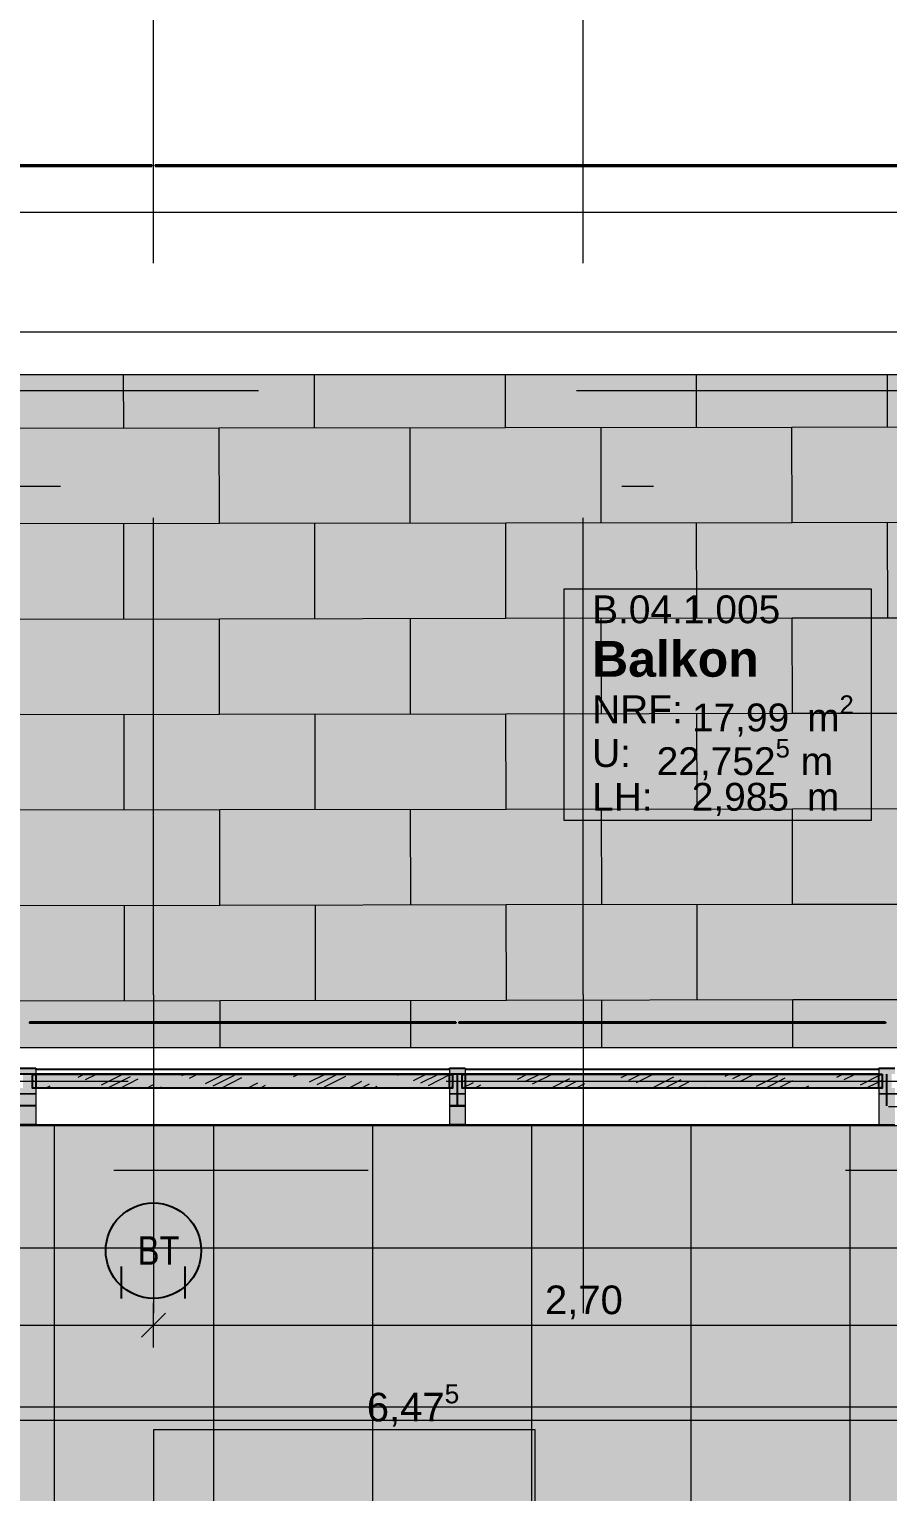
# Model space of a CAD drawing. Header units: metres. Extents: x -22.4 to 53.1, y 133.6 to 157.9.
# Drawn here: x -16.872 to -14.174, y 149.229 to 153.826 of the extents above; entities that cross this region are included whole.
import ezdxf

# ---------------------------------------------------------------- set-up
doc = ezdxf.new("R2010")
doc.units = ezdxf.units.M
doc.header["$MEASUREMENT"] = 0
for name, pattern in [('Achse', [0.0023, 0.0015, -0.0008]), ('Punktlinie', [0.0035, 0, -0.0035]), ('Strichlinie', [0.004, 0.003, -0.001]), ('Strichlinie-über-Schnitt', [0.0023, 0.0008, -0.0015]), ('Strichpunktlinie', [0.006703, 0.003528, -0.001764, 0, -0.001411]), ('Wipeout_Contour', [1, 0, -1])]:
    doc.linetypes.add(name, pattern=pattern)
for name, color, linetype in [('00  Raster', 7, 'Continuous'), ('00  Raster Ausbau', 7, 'Continuous'), ('10  Dächer', 7, 'Continuous'), ('10  Fassade', 7, 'Continuous'), ('10  Fassade_Deckschraffur', 7, 'Continuous'), ('10  Fassade_Schnittschraffur', 7, 'Continuous'), ('10  Treppen + Rampen', 7, 'Continuous'), ('10  Wand Massiv', 7, 'Continuous'), ('10  Wand Massiv_Deckschraffur', 7, 'Continuous'), ('20  Dach Aufbauten', 7, 'Continuous'), ('20  Dach Aufbauten_Deckschraffur', 7, 'Continuous'), ('20  Möbel', 7, 'Continuous'), ('20  TGA - Revi+BT', 7, 'Continuous'), ('40 Bemaßung 1_ 50 Bodenspiegel', 7, 'Continuous'), ('50  NUF - Raumstempel', 7, 'Continuous'), ('Neubau_20  Boden Aufbauten', 7, 'Continuous'), ('Neubau_20  Boden Aufbauten_Deckschraffur', 7, 'Continuous'), ('Neubau_20  TGA - Revi+BT', 7, 'Continuous')]:
    doc.layers.add(name, color=color, linetype=linetype)
doc.styles.add('ERSTELLTER_STIL_1', font='')
doc.styles.add('ERSTELLTER_STIL_2', font='')
doc.styles.add('ERSTELLTER_STIL_3', font='')
doc.styles.get('ERSTELLTER_STIL_1').set_extended_font_data('Arial')
doc.styles.get('ERSTELLTER_STIL_2').set_extended_font_data('Arial Narrow')
doc.styles.get('ERSTELLTER_STIL_3').set_extended_font_data('Arial', bold=True)

# ---------------------------------------------------------------- blocks, each defined once
blk = doc.blocks.new('*X5', base_point=(-23.4289, 120.7796))
at = {"layer": '20  Dach Aufbauten_Deckschraffur', "color": 9, "linetype": 'Continuous', "lineweight": 18, "ltscale": 1000}
for p, q in [((-16.5751, 152.5727), (-16.5753, 152.7399)), ((-15.9751, 152.5735), (-15.9753, 152.7399)), ((-15.3751, 152.5744), (-15.3753, 152.7399)), ((-14.7751, 152.5752), (-14.7753, 152.7399)), ((-14.1751, 152.5761), (-14.1753, 152.7399)), ((-15.3751, 152.5744), (-14.4751, 152.5757)), ((-15.3751, 152.5744), (-14.4751, 152.5757)), ((-14.4751, 152.5757), (-13.5751, 152.577)), ((-14.4747, 152.2757), (-14.4751, 152.5757)), ((-17.1751, 152.5718), (-16.2751, 152.5731)), ((-17.1751, 152.5718), (-16.2751, 152.5731)), ((-16.2751, 152.5731), (-15.3751, 152.5744)), ((-16.2746, 152.2731), (-16.2751, 152.5731)), ((-15.6747, 152.274), (-15.6751, 152.574)), ((-15.0747, 152.2748), (-15.0751, 152.5748)), ((-17.1746, 152.2718), (-16.2746, 152.2731)), ((-16.5742, 151.9727), (-16.5746, 152.2727)), ((-16.2746, 152.2731), (-15.3747, 152.2744)), ((-16.2746, 152.2731), (-15.3747, 152.2744)), ((-15.9742, 151.9735), (-15.9746, 152.2735)), ((-15.3747, 152.2744), (-14.4747, 152.2757)), ((-15.3742, 151.9744), (-15.3747, 152.2744)), ((-14.7742, 151.9752), (-14.7747, 152.2752)), ((-14.4747, 152.2757), (-13.5747, 152.277)), ((-14.4747, 152.2757), (-13.5747, 152.277)), ((-14.1742, 151.9761), (-14.1747, 152.2761)), ((-17.1742, 151.9718), (-16.2742, 151.9731)), ((-17.1742, 151.9718), (-16.2742, 151.9731)), ((-16.2742, 151.9731), (-15.3742, 151.9744)), ((-16.2738, 151.6731), (-16.2742, 151.9731)), ((-15.6738, 151.674), (-15.6742, 151.974)), ((-15.3742, 151.9744), (-14.4742, 151.9757)), ((-15.3742, 151.9744), (-14.4742, 151.9757)), ((-15.0738, 151.6748), (-15.0742, 151.9748)), ((-14.4742, 151.9757), (-13.5742, 151.977)), ((-14.4738, 151.6757), (-14.4742, 151.9757)), ((-17.1738, 151.6718), (-16.2738, 151.6731)), ((-16.5734, 151.3727), (-16.5738, 151.6727)), ((-16.2738, 151.6731), (-15.3738, 151.6744)), ((-16.2738, 151.6731), (-15.3738, 151.6744)), ((-15.9734, 151.3735), (-15.9738, 151.6735)), ((-15.3738, 151.6744), (-14.4738, 151.6757)), ((-15.3734, 151.3744), (-15.3738, 151.6744)), ((-14.7734, 151.3752), (-14.7738, 151.6752)), ((-14.4738, 151.6757), (-13.5738, 151.677)), ((-14.4738, 151.6757), (-13.5738, 151.677)), ((-17.1734, 151.3718), (-16.2734, 151.3731)), ((-17.1734, 151.3718), (-16.2734, 151.3731)), ((-16.2734, 151.3731), (-15.3734, 151.3744)), ((-16.2729, 151.0731), (-16.2734, 151.3731)), ((-15.6729, 151.074), (-15.6734, 151.374)), ((-15.3734, 151.3744), (-14.4734, 151.3757)), ((-15.3734, 151.3744), (-14.4734, 151.3757)), ((-15.0729, 151.0748), (-15.0734, 151.3748)), ((-14.4734, 151.3757), (-13.5734, 151.377)), ((-14.4729, 151.0757), (-14.4734, 151.3757)), ((-17.1729, 151.0718), (-16.2729, 151.0731)), ((-16.5725, 150.7727), (-16.5729, 151.0727)), ((-16.2729, 151.0731), (-15.3729, 151.0744)), ((-16.2729, 151.0731), (-15.3729, 151.0744)), ((-15.9725, 150.7735), (-15.9729, 151.0735)), ((-15.3729, 151.0744), (-14.4729, 151.0757)), ((-15.3725, 150.7744), (-15.3729, 151.0744)), ((-14.7725, 150.7752), (-14.7729, 151.0752)), ((-14.4729, 151.0757), (-13.5729, 151.077)), ((-14.4729, 151.0757), (-13.5729, 151.077)), ((-17.1725, 150.7718), (-16.2725, 150.7731)), ((-17.1725, 150.7718), (-16.2725, 150.7731)), ((-16.2725, 150.7731), (-15.3725, 150.7744)), ((-16.2723, 150.625), (-16.2725, 150.7731)), ((-15.6723, 150.625), (-15.6725, 150.774)), ((-15.3725, 150.7744), (-14.4725, 150.7757)), ((-15.3725, 150.7744), (-14.4725, 150.7757)), ((-15.0723, 150.625), (-15.0725, 150.7748)), ((-14.4725, 150.7757), (-13.5725, 150.777)), ((-14.4723, 150.625), (-14.4725, 150.7757))]:
    blk.add_line(p, q, dxfattribs=at)
blk = doc.blocks.new('*X37', base_point=(-23.4289, 120.7796))
at = {"layer": '10  Fassade_Schnittschraffur', "color": 98, "linetype": 'Continuous', "lineweight": 13, "ltscale": 1000, "true_color": 0x000100}
for p, q in [((-15.5116, 150.5176), (-15.4998, 150.5236)), ((-15.5113, 150.498), (-15.4761, 150.5158)), ((-15.4721, 150.498), (-15.4523, 150.508)), ((-15.338, 150.5263), (-15.3071, 150.542)), ((-15.3142, 150.5185), (-15.2679, 150.542)), ((-15.2905, 150.5108), (-15.2288, 150.542)), ((-15.2328, 150.498), (-15.1732, 150.5282)), ((-15.1936, 150.498), (-15.1494, 150.5204)), ((-15.1545, 150.498), (-15.1257, 150.5126)), ((-15.0113, 150.5309), (-14.9894, 150.542)), ((-14.9876, 150.5231), (-14.9503, 150.542)), ((-14.9638, 150.5153), (-14.9112, 150.542)), ((-14.9135, 150.4988), (-14.8466, 150.5327)), ((-14.876, 150.498), (-14.8228, 150.5249)), ((-14.8369, 150.498), (-14.799, 150.5172)), ((-14.6847, 150.5355), (-14.6718, 150.542)), ((-14.6609, 150.5277), (-14.6327, 150.542)), ((-14.6372, 150.5199), (-14.5936, 150.542)), ((-14.5868, 150.5034), (-14.5199, 150.5373)), ((-14.5584, 150.498), (-14.4962, 150.5295)), ((-14.5193, 150.498), (-14.4724, 150.5217)), ((-14.3581, 150.54), (-14.3542, 150.542)), ((-14.3343, 150.5322), (-14.3151, 150.542)), ((-14.3105, 150.5245), (-14.276, 150.542)), ((-14.2602, 150.508), (-14.1933, 150.5419)), ((-14.2364, 150.5002), (-14.1916, 150.5229)), ((-14.754, 150.498), (-14.7487, 150.5007)), ((-14.4363, 150.498), (-14.422, 150.5052)), ((-14.2017, 150.498), (-14.1916, 150.5031))]:
    blk.add_line(p, q, dxfattribs=at)
blk = doc.blocks.new('*X38', base_point=(-23.4289, 120.7796))
at = {"layer": '10  Fassade_Schnittschraffur', "color": 98, "linetype": 'Continuous', "lineweight": 13, "ltscale": 1000, "true_color": 0x000100}
for p, q in [((-16.8616, 150.5194), (-16.8568, 150.5218)), ((-16.7425, 150.5401), (-16.7387, 150.542)), ((-16.7187, 150.5323), (-16.6996, 150.542)), ((-16.6949, 150.5245), (-16.6605, 150.542)), ((-16.6446, 150.508), (-16.5777, 150.5419)), ((-16.6208, 150.5003), (-16.5539, 150.5341)), ((-16.5862, 150.498), (-16.5301, 150.5264)), ((-16.5032, 150.498), (-16.4798, 150.5099)), ((-16.392, 150.5369), (-16.382, 150.542)), ((-16.3683, 150.5291), (-16.3429, 150.542)), ((-16.3179, 150.5126), (-16.2599, 150.542)), ((-16.2942, 150.5048), (-16.2273, 150.5387)), ((-16.2685, 150.498), (-16.2035, 150.5309)), ((-16.1856, 150.498), (-16.1531, 150.5144)), ((-16.0654, 150.5414), (-16.0643, 150.542)), ((-16.0416, 150.5337), (-16.0252, 150.542)), ((-15.9913, 150.5172), (-15.9423, 150.542)), ((-15.9675, 150.5094), (-15.9032, 150.542)), ((-15.9438, 150.5016), (-15.8769, 150.5355)), ((-15.868, 150.498), (-15.8265, 150.519)), ((-15.8289, 150.498), (-15.8027, 150.5112)), ((-15.715, 150.5382), (-15.7076, 150.542)), ((-15.6646, 150.5217), (-15.6247, 150.542)), ((-15.6409, 150.514), (-15.5856, 150.542)), ((-15.6171, 150.5062), (-15.5502, 150.5401)), ((-16.8209, 150.498), (-16.8064, 150.5053)), ((-16.4641, 150.498), (-16.456, 150.5021)), ((-16.1465, 150.498), (-16.1294, 150.5067)), ((-16.1074, 150.498), (-16.1056, 150.4989)), ((-15.7898, 150.498), (-15.779, 150.5035)), ((-15.5504, 150.498), (-15.5416, 150.5024))]:
    blk.add_line(p, q, dxfattribs=at)

msp = doc.modelspace()

# ---------------------------------------------------------------- hatches: boundary and pattern name
at = {"layer": '20  Dach Aufbauten_Deckschraffur', "linetype": 'Continuous', "lineweight": 18, "true_color": 0xefefef}
msp.add_hatch(color=7, dxfattribs=at).paths.add_polyline_path([(-10.1716, 152.7399), (-18.7716, 152.74), (-18.7716, 150.61), (-18.2766, 150.61), (-16.9316, 150.61), (-16.9316, 150.625), (-10.1716, 150.625)])
at = {"layer": 'Neubau_20  Boden Aufbauten_Deckschraffur', "linetype": 'Continuous', "lineweight": 0, "true_color": 0xffffff}
msp.add_hatch(color=7, dxfattribs=at).paths.add_polyline_path([(-10.4166, 150.382), (-18.9066, 150.382), (-18.9066, 145.78), (-18.9066, 137.9199), (-12.5191, 137.9199), (-12.4315, 137.9199), (-12.4315, 143.6799), (-12.4941, 143.6799), (-12.4941, 145.73), (-12.3691, 145.73), (-9.8816, 145.7299), (-9.8816, 150.225), (-10.4166, 150.225)])
at = {"layer": 'Neubau_20  Boden Aufbauten_Deckschraffur', "linetype": 'Continuous', "lineweight": 18}
h = msp.add_hatch(dxfattribs=at)
h.set_pattern_fill('Verband__Quadrat__50x50__4D', color=6, style=0, pattern_type=2)
h.set_pattern_definition([(0, (-7.29265, 148.9955), (0, 0.5), []), (90, (-7.29265, 148.9955), (-0.5, 0), [])])
h.paths.add_polyline_path([(-10.4166, 150.382), (-18.9066, 150.382), (-18.9066, 145.78), (-18.9066, 137.9199), (-12.5191, 137.9199), (-12.4315, 137.9199), (-12.4315, 143.6799), (-12.4941, 143.6799), (-12.4941, 145.73), (-12.3691, 145.73), (-9.8816, 145.7299), (-9.8816, 150.225), (-10.4166, 150.225)])

# ---------------------------------------------------------------- linework, layer by layer
at = {"layer": '00  Raster', "color": 7, "linetype": 'Strichpunktlinie', "lineweight": 13, "ltscale": 1000}
msp.add_line((-20.302, 152.3899), (33.1556, 152.3899), dxfattribs=at)
at = {"layer": '10  Fassade', "color": 7, "linetype": 'Strichlinie', "lineweight": 25, "ltscale": 1000, "flags": 128}
for points in [[(-15.5316, 150.7045), (-16.8716, 150.7045)], [(-16.8716, 150.7045), (-16.8716, 150.7015)], [(-15.5316, 150.7015), (-16.8716, 150.7015)], [(-15.5316, 150.7045), (-15.5316, 150.7015)], [(-14.1816, 150.7045), (-15.5216, 150.7045)], [(-15.5216, 150.7045), (-15.5216, 150.7015)], [(-14.1816, 150.7015), (-15.5216, 150.7015)], [(-14.1816, 150.7045), (-14.1816, 150.7015)], [(-16.9016, 150.56), (-16.8516, 150.56)], [(-16.8516, 150.56), (-16.8516, 150.557)], [(-16.8516, 150.557), (-15.5516, 150.557)], [(-15.5516, 150.56), (-15.5016, 150.56)], [(-15.5516, 150.557), (-15.5516, 150.56)], [(-15.5016, 150.56), (-15.5016, 150.557)], [(-15.5016, 150.557), (-14.2016, 150.557)], [(-14.2016, 150.56), (-14.1516, 150.56)], [(-14.2016, 150.557), (-14.2016, 150.56)], [(-10.2766, 150.542), (-10.4766, 150.542), (-11.4766, 150.542), (-12.8266, 150.542), (-14.1766, 150.542), (-15.5266, 150.542), (-16.8766, 150.542), (-18.2266, 150.542), (-18.6766, 150.542), (-18.9216, 150.542)]]:
    msp.add_lwpolyline(points, dxfattribs=at)
at = {"layer": '10  Wand Massiv', "color": 7, "linetype": 'Strichlinie-über-Schnitt', "lineweight": 18, "ltscale": 1000, "flags": 128}
msp.add_lwpolyline([(-18.9066, 150.24), (-10.4016, 150.24)], dxfattribs=at)
at = {"layer": '20  Dach Aufbauten', "color": 7, "linetype": 'Continuous', "lineweight": 13, "ltscale": 1000, "flags": 128}
msp.add_lwpolyline([(-10.1716, 152.7399), (-18.7716, 152.74), (-18.7716, 150.61), (-18.2766, 150.61), (-16.9316, 150.61), (-16.9316, 150.625), (-10.1716, 150.625)], close=True, dxfattribs=at)
at = {"layer": '20  Möbel', "color": 9, "linetype": 'Continuous', "lineweight": 18, "ltscale": 1000}
for p, q in [((-15.2816, 149.4234), (-16.4816, 149.4234)), ((-16.4816, 149.4234), (-16.4816, 149.0234)), ((-15.2816, 149.0234), (-15.2816, 149.4234))]:
    msp.add_line(p, q, dxfattribs=at)
at = {"layer": '40 Bemaßung 1_ 50 Bodenspiegel', "color": 7, "linetype": 'Continuous', "lineweight": 13, "ltscale": 1000}
for p, q in [((-16.4816, 149.682), (-16.4816, 149.8227)), ((-16.4441, 149.7899), (-16.5191, 149.7149)), ((-18.9066, 149.7524), (-16.4816, 149.7524)), ((-16.4816, 149.7524), (-13.7816, 149.7524)), ((-18.9066, 149.454), (-12.4316, 149.454))]:
    msp.add_line(p, q, dxfattribs=at)
at = {"layer": '50  NUF - Raumstempel', "color": 7, "linetype": 'Continuous', "lineweight": 13, "ltscale": 1000}
for p, q in [((-14.2246, 152.0664), (-15.1916, 152.0664)), ((-15.1916, 152.0664), (-15.1916, 151.3396)), ((-14.2246, 151.3396), (-14.2246, 152.0664)), ((-15.1916, 151.3396), (-14.2246, 151.3396))]:
    msp.add_line(p, q, dxfattribs=at)
at = {"layer": 'Neubau_20  Boden Aufbauten', "color": 7, "linetype": 'Continuous', "lineweight": 13, "ltscale": 1000, "flags": 128}
msp.add_lwpolyline([(-10.4166, 150.382), (-18.9066, 150.382), (-18.9066, 145.78), (-18.9066, 137.9199), (-12.5191, 137.9199), (-12.4315, 137.9199), (-12.4315, 143.6799), (-12.4941, 143.6799), (-12.4941, 145.73), (-12.3691, 145.73), (-9.8816, 145.7299), (-9.8816, 150.225), (-10.4166, 150.225)], close=True, dxfattribs=at)
at = {"layer": 'Neubau_20  TGA - Revi+BT', "color": 1, "linetype": 'Continuous', "lineweight": 25, "ltscale": 1000}
for p, q in [((-16.5816, 149.8367), (-16.5816, 149.9367)), ((-16.3816, 149.8367), (-16.3816, 149.9367))]:
    msp.add_line(p, q, dxfattribs=at)
msp.add_circle((-16.4816, 149.9867), 0.15, dxfattribs=at)

# ---------------------------------------------------------------- block references
at = {"layer": '10  Treppen + Rampen', "color": 7, "linetype": 'Continuous', "lineweight": 13, "ltscale": 1000}
msp.add_blockref('*X5', (-23.4289, 120.7796), dxfattribs=at)

# ---------------------------------------------------------------- texts
at = {"layer": '20  TGA - Revi+BT', "color": 1, "linetype": 'Continuous', "lineweight": 25, "insert": (-16.3997, 149.9872), "char_height": 0.09, "attachment_point": 6, "rotation": 359.9998, "style": 'ERSTELLTER_STIL_2'}
msp.add_mtext('\\A1;{\\pqr;\\fArial Narrow|b0|i0|c0|p38;BT }', dxfattribs=at)
at = {"layer": '40 Bemaßung 1_ 50 Bodenspiegel', "color": 7, "linetype": 'Continuous', "lineweight": 13, "insert": (-15.2513, 149.7704), "char_height": 0.09, "width": 0.239452, "attachment_point": 7, "style": 'ERSTELLTER_STIL_1'}
msp.add_mtext('\\A1;{\\pql;\\fArial|b0|i0|c0|p38;2,70}', dxfattribs=at)
at = {"layer": '40 Bemaßung 1_ 50 Bodenspiegel', "color": 7, "linetype": 'Continuous', "lineweight": 13, "insert": (-15.8113, 149.4237), "char_height": 0.09, "attachment_point": 7, "style": 'ERSTELLTER_STIL_1'}
msp.add_mtext('\\A1;{\\pql;\\fArial|b0|i0|c0|p38;6,47\\fArial|b0|i0|c0|p38;\\A1{\\H.66x;\\S5^  ;}}', dxfattribs=at)
at = {"layer": '50  NUF - Raumstempel', "color": 7, "linetype": 'Continuous', "lineweight": 18, "attachment_point": 1}
for s, insert, char_height, style in [('\\A1;{\\pql;\\pt0;\\fArial|b0|i0|c0|p38;B.04.1.005}', (-15.1032, 152.0464), 0.0875, 'ERSTELLTER_STIL_1'), ('\\A1;{\\pqj;\\pt0;\\fArial|b1|i0|c0|p38;Balkon}', (-15.1032, 151.9032), 0.1125, 'ERSTELLTER_STIL_3'), ('\\A1;{\\pqj;\\pt0;\\fArial|b0|i0|c0|p38;NRF: }', (-15.1032, 151.7321), 0.0875, 'ERSTELLTER_STIL_1'), ('\\A1;{\\pql;\\pt0,0.1;\\fArial|b0|i0|c0|p38;17,99\\fArial|b0|i0|c0|p38;\\A1{\\H.66x;\\S^  ;}\\fArial|b0|i0|c0|p38; m\\fArial|b0|i0|c0|p38;\\A1{\\H.66x;\\S2^  ;}}', (-14.7896, 151.7321), 0.0875, 'ERSTELLTER_STIL_1'), ('\\A1;{\\pqj;\\pt0;\\fArial|b0|i0|c0|p38;U: }', (-15.1032, 151.5946), 0.0875, 'ERSTELLTER_STIL_1'), ('\\A1;{\\pql;\\pt0,0.1;\\fArial|b0|i0|c0|p38;22,752\\fArial|b0|i0|c0|p38;\\A1{\\H.66x;\\S5^  ;}\\fArial|b0|i0|c0|p38; m\\fArial|b0|i0|c0|p38;\\A1{\\H.66x;\\S^  ;}}', (-14.9003, 151.5946), 0.0875, 'ERSTELLTER_STIL_1'), ('\\A1;{\\pqj;\\pt0;\\fArial|b0|i0|c0|p38;LH: }', (-15.1032, 151.4571), 0.0875, 'ERSTELLTER_STIL_1'), ('\\A1;{\\pql;\\pt0,0.1;\\fArial|b0|i0|c0|p38;2,985\\fArial|b0|i0|c0|p38;\\A1{\\H.66x;\\S^  ;}\\fArial|b0|i0|c0|p38; m\\fArial|b0|i0|c0|p38;\\A1{\\H.66x;\\S^  ;}}', (-14.7901, 151.4571), 0.0875, 'ERSTELLTER_STIL_1')]:
    msp.add_mtext(s, dxfattribs=dict(at, insert=insert, char_height=char_height, style=style))

# ---------------------------------------------------------------- wipeouts: each hides what was drawn before it
at = {"color": 254, "linetype": 'Wipeout_Contour', "lineweight": 0, "ltscale": 616.59784}
msp.add_wipeout([(-13.7866, 153.3959), (-13.7866, 153.3999), (-16.4766, 153.3999), (-16.4766, 153.3959)], dxfattribs=at).dxf.layer = '10  Fassade_Deckschraffur'
at = {"color": 254, "linetype": 'Wipeout_Contour', "lineweight": 0, "ltscale": 615.612055}
msp.add_wipeout([(-10.1716, 153.2499), (-18.9216, 153.2499), (-18.9216, 153.0499), (-10.1716, 153.0499)], dxfattribs=at).dxf.layer = '10  Wand Massiv_Deckschraffur'
at = {"color": 254, "linetype": 'Wipeout_Contour', "lineweight": 0, "ltscale": 604.979314}
msp.add_wipeout([(-10.4666, 150.48), (-18.7516, 150.48), (-18.7516, 150.478), (-10.4666, 150.478)], dxfattribs=at).dxf.layer = '10  Wand Massiv_Deckschraffur'

# ---------------------------------------------------------------- next in the draw order: linework, layer by layer
at = {"layer": '10  Wand Massiv', "color": 7, "linetype": 'Continuous', "lineweight": 18, "ltscale": 1000, "flags": 128}
msp.add_lwpolyline([(-10.1716, 153.2499), (-18.9216, 153.2499)], dxfattribs=at)

# ---------------------------------------------------------------- next in the draw order: wipeouts: each hides what was drawn before it
at = {"color": 254, "linetype": 'Wipeout_Contour', "lineweight": 0, "ltscale": 617.752945}
msp.add_wipeout([(-16.4866, 153.3959), (-16.4866, 153.3999), (-19.1816, 153.3999), (-19.1816, 153.3959)], dxfattribs=at).dxf.layer = '10  Fassade_Deckschraffur'
at = {"color": 254, "linetype": 'Wipeout_Contour', "lineweight": 0, "ltscale": 604.589301}
msp.add_wipeout([(-18.7516, 150.38), (-10.4666, 150.38), (-10.4666, 150.382), (-18.7516, 150.382)], dxfattribs=at).dxf.layer = '10  Wand Massiv_Deckschraffur'

# ---------------------------------------------------------------- next in the draw order: linework, layer by layer
at = {"layer": '10  Fassade', "color": 7, "linetype": 'Continuous', "lineweight": 25, "ltscale": 1000, "flags": 128}
for points in [[(-19.1816, 153.3999), (-16.4866, 153.3999)], [(-19.1816, 153.3959), (-16.4866, 153.3959)], [(-16.4866, 153.3999), (-16.4866, 153.3959)], [(-16.4766, 153.3999), (-13.7866, 153.3999)], [(-16.4766, 153.3999), (-16.4766, 153.3959)], [(-16.4766, 153.3959), (-13.7866, 153.3959)]]:
    msp.add_lwpolyline(points, dxfattribs=at)

# ---------------------------------------------------------------- next in the draw order: wipeouts: each hides what was drawn before it
at = {"color": 254, "linetype": 'Wipeout_Contour', "lineweight": 0, "ltscale": 604.625127}
msp.add_wipeout([(-18.7516, 150.382), (-10.4666, 150.382), (-10.4666, 150.398), (-18.7516, 150.398)], dxfattribs=at).dxf.layer = '10  Wand Massiv_Deckschraffur'

# ---------------------------------------------------------------- next in the draw order: wipeouts: each hides what was drawn before it
at = {"color": 254, "linetype": 'Wipeout_Contour', "lineweight": 0, "ltscale": 604.816195}
msp.add_wipeout([(-10.4666, 150.478), (-18.7516, 150.478), (-18.7516, 150.398), (-10.4666, 150.398)], dxfattribs=at).dxf.layer = '10  Wand Massiv_Deckschraffur'

# ---------------------------------------------------------------- next in the draw order: linework, layer by layer
at = {"layer": '10  Dächer', "color": 255, "linetype": 'Punktlinie', "lineweight": 18, "ltscale": 1000, "flags": 128}
msp.add_lwpolyline([(-18.9216, 152.8899), (-18.9216, 150.44), (-9.9716, 150.44), (-9.9716, 152.8899)], close=True, dxfattribs=at)
at = {"layer": '10  Fassade', "color": 7, "linetype": 'Strichlinie', "lineweight": 25, "ltscale": 1000, "flags": 128}
for points in [[(-15.5266, 150.442), (-15.5266, 150.542)], [(-14.1766, 150.442), (-14.1766, 150.542)], [(-10.2766, 150.442), (-10.4766, 150.442), (-11.4766, 150.442), (-12.8266, 150.442), (-14.1766, 150.442), (-15.5266, 150.442), (-16.8766, 150.442), (-18.2266, 150.442), (-18.6766, 150.442), (-18.9216, 150.442)], [(-10.4516, 150.382), (-10.5016, 150.382), (-11.4516, 150.382), (-11.5016, 150.382), (-12.8016, 150.382), (-12.8516, 150.382), (-14.1516, 150.382), (-14.2016, 150.382), (-15.5016, 150.382), (-15.5516, 150.382), (-16.8516, 150.382), (-16.9016, 150.382), (-18.2016, 150.382), (-18.2516, 150.382), (-18.6516, 150.382), (-18.7016, 150.382)]]:
    msp.add_lwpolyline(points, dxfattribs=at)
at = {"layer": '10  Wand Massiv', "color": 7, "linetype": 'Continuous', "lineweight": 18, "ltscale": 1000, "flags": 128}
for points in [[(-10.4666, 150.48), (-18.7516, 150.48)], [(-18.7516, 150.38), (-10.4666, 150.38)]]:
    msp.add_lwpolyline(points, dxfattribs=at)
at = {"layer": '10  Wand Massiv', "color": 7, "linetype": 'Strichlinie-über-Schnitt', "lineweight": 18, "ltscale": 1000, "flags": 128}
msp.add_lwpolyline([(-10.4016, 150.44), (-18.9066, 150.44)], dxfattribs=at)

# ---------------------------------------------------------------- next in the draw order: wipeouts: each hides what was drawn before it
at = {"color": 254, "linetype": 'Wipeout_Contour', "lineweight": 0, "ltscale": 605.249343}
msp.add_wipeout([(-16.8516, 150.498), (-16.8516, 150.382), (-15.5516, 150.382), (-15.5516, 150.498)], dxfattribs=at).dxf.layer = '10  Fassade_Deckschraffur'
at = {"color": 254, "linetype": 'Wipeout_Contour', "lineweight": 0, "ltscale": 604.694909}
msp.add_wipeout([(-14.2016, 150.498), (-15.5016, 150.498), (-15.5016, 150.382), (-14.2016, 150.382)], dxfattribs=at).dxf.layer = '10  Fassade_Deckschraffur'
at = {"color": 254, "linetype": 'Wipeout_Contour', "lineweight": 0, "ltscale": 614.547187}
msp.add_wipeout([(-18.9216, 152.8749), (-10.1716, 152.8749), (-10.1716, 152.8899), (-18.9216, 152.8899)], dxfattribs=at).dxf.layer = '10  Wand Massiv_Deckschraffur'

# ---------------------------------------------------------------- next in the draw order: linework, layer by layer
at = {"layer": '10  Fassade', "color": 7, "linetype": 'Continuous', "lineweight": 18, "ltscale": 1000}
for p, q in [((-16.8516, 150.382), (-16.9016, 150.382)), ((-15.5016, 150.382), (-15.5516, 150.382)), ((-14.1516, 150.382), (-14.2016, 150.382))]:
    msp.add_line(p, q, dxfattribs=at)
at = {"layer": '10  Fassade', "color": 7, "linetype": 'Continuous', "lineweight": 25, "ltscale": 1000, "flags": 128}
for points in [[(-16.8516, 150.382), (-15.5516, 150.382)], [(-15.5016, 150.382), (-14.2016, 150.382)]]:
    msp.add_lwpolyline(points, dxfattribs=at)

# ---------------------------------------------------------------- next in the draw order: wipeouts: each hides what was drawn before it
at = {"color": 254, "linetype": 'Wipeout_Contour', "lineweight": 0, "ltscale": 605.567447}
msp.add_wipeout([(-16.8516, 150.498), (-15.5516, 150.498), (-15.5516, 150.542), (-16.8516, 150.542)], dxfattribs=at).dxf.layer = '10  Fassade_Deckschraffur'
at = {"color": 254, "linetype": 'Wipeout_Contour', "lineweight": 0, "ltscale": 605.013309}
msp.add_wipeout([(-15.5016, 150.542), (-15.5016, 150.498), (-14.2016, 150.498), (-14.2016, 150.542)], dxfattribs=at).dxf.layer = '10  Fassade_Deckschraffur'
at = {"color": 254, "linetype": 'Wipeout_Contour', "lineweight": 0, "ltscale": 614.895558}
msp.add_wipeout([(-10.1716, 153.0499), (-18.9216, 153.0499), (-18.9216, 152.8899), (-10.1716, 152.8899)], dxfattribs=at).dxf.layer = '10  Wand Massiv_Deckschraffur'

# ---------------------------------------------------------------- next in the draw order: linework, layer by layer
at = {"layer": '00  Raster Ausbau', "color": 9, "linetype": 'Achse', "lineweight": 18, "ltscale": 1000}
for p, q in [((-16.4816, 150.7907), (-16.4816, 154.4077)), ((-15.1316, 150.7907), (-15.1316, 154.3899))]:
    msp.add_line(p, q, dxfattribs=at)
at = {"layer": '10  Wand Massiv', "color": 7, "linetype": 'Continuous', "lineweight": 18, "ltscale": 1000, "flags": 128}
msp.add_lwpolyline([(-18.9216, 152.8749), (-10.1716, 152.8749)], dxfattribs=at)

# ---------------------------------------------------------------- next in the draw order: wipeouts: each hides what was drawn before it
at = {"color": 254, "linetype": 'Wipeout_Contour', "lineweight": 0, "ltscale": 605.684747}
msp.add_wipeout([(-15.5516, 150.542), (-15.5516, 150.557), (-16.8516, 150.557), (-16.8516, 150.542)], dxfattribs=at).dxf.layer = '10  Fassade_Deckschraffur'
at = {"color": 254, "linetype": 'Wipeout_Contour', "lineweight": 0, "ltscale": 605.130719}
msp.add_wipeout([(-14.2016, 150.557), (-15.5016, 150.557), (-15.5016, 150.542), (-14.2016, 150.542)], dxfattribs=at).dxf.layer = '10  Fassade_Deckschraffur'

# ---------------------------------------------------------------- next in the draw order: linework, layer by layer
at = {"layer": '00  Raster Ausbau', "color": 9, "linetype": 'Achse', "lineweight": 18, "ltscale": 1000}
for p, q in [((-16.4816, 150.7907), (-16.4816, 149.7907)), ((-15.1316, 150.7907), (-15.1316, 149.7907))]:
    msp.add_line(p, q, dxfattribs=at)

# ---------------------------------------------------------------- next in the draw order: wipeouts: each hides what was drawn before it
at = {"color": 254, "linetype": 'Wipeout_Contour', "lineweight": 0, "ltscale": 605.843037}
msp.add_wipeout([(-16.8616, 150.54), (-16.8616, 150.498), (-16.8516, 150.498), (-16.8516, 150.54)], dxfattribs=at).dxf.layer = '10  Fassade_Deckschraffur'
at = {"color": 254, "linetype": 'Wipeout_Contour', "lineweight": 0, "ltscale": 605.282258}
msp.add_wipeout([(-15.5516, 150.54), (-15.5516, 150.498), (-15.5416, 150.498), (-15.5416, 150.54)], dxfattribs=at).dxf.layer = '10  Fassade_Deckschraffur'
at = {"color": 254, "linetype": 'Wipeout_Contour', "lineweight": 0, "ltscale": 605.265841}
msp.add_wipeout([(-15.5116, 150.54), (-15.5116, 150.498), (-15.5016, 150.498), (-15.5016, 150.54)], dxfattribs=at).dxf.layer = '10  Fassade_Deckschraffur'
at = {"color": 254, "linetype": 'Wipeout_Contour', "lineweight": 0, "ltscale": 604.751318}
msp.add_wipeout([(-14.2016, 150.54), (-14.2016, 150.498), (-14.1916, 150.498), (-14.1916, 150.54)], dxfattribs=at).dxf.layer = '10  Fassade_Deckschraffur'

# ---------------------------------------------------------------- next in the draw order: linework, layer by layer
at = {"layer": '10  Fassade', "color": 7, "linetype": 'Continuous', "lineweight": 18, "ltscale": 1000}
for p, q in [((-16.8516, 150.498), (-16.8616, 150.498)), ((-16.8516, 150.498), (-16.8516, 150.382)), ((-15.5416, 150.498), (-15.5516, 150.498)), ((-15.5516, 150.498), (-15.5516, 150.382)), ((-15.5016, 150.498), (-15.5116, 150.498)), ((-15.5016, 150.498), (-15.5016, 150.382)), ((-14.1916, 150.498), (-14.2016, 150.498)), ((-14.2016, 150.498), (-14.2016, 150.382))]:
    msp.add_line(p, q, dxfattribs=at)
at = {"layer": '10  Fassade', "color": 7, "linetype": 'Continuous', "lineweight": 25, "ltscale": 1000, "flags": 128}
for points in [[(-15.5516, 150.498), (-16.8516, 150.498)], [(-14.2016, 150.498), (-15.5016, 150.498)]]:
    msp.add_lwpolyline(points, dxfattribs=at)

# ---------------------------------------------------------------- next in the draw order: wipeouts: each hides what was drawn before it
at = {"color": 254, "linetype": 'Wipeout_Contour', "lineweight": 0, "ltscale": 605.930461}
msp.add_wipeout([(-16.8616, 150.542), (-16.8616, 150.54), (-16.8516, 150.54), (-16.8516, 150.542)], dxfattribs=at).dxf.layer = '10  Fassade_Deckschraffur'
at = {"color": 254, "linetype": 'Wipeout_Contour', "lineweight": 0, "ltscale": 605.369767}
msp.add_wipeout([(-15.5516, 150.542), (-15.5516, 150.54), (-15.5416, 150.54), (-15.5416, 150.542)], dxfattribs=at).dxf.layer = '10  Fassade_Deckschraffur'
at = {"color": 254, "linetype": 'Wipeout_Contour', "lineweight": 0, "ltscale": 605.353344}
msp.add_wipeout([(-15.5116, 150.542), (-15.5116, 150.54), (-15.5016, 150.54), (-15.5016, 150.542)], dxfattribs=at).dxf.layer = '10  Fassade_Deckschraffur'
at = {"color": 254, "linetype": 'Wipeout_Contour', "lineweight": 0, "ltscale": 604.838904}
msp.add_wipeout([(-14.2016, 150.542), (-14.2016, 150.54), (-14.1916, 150.54), (-14.1916, 150.542)], dxfattribs=at).dxf.layer = '10  Fassade_Deckschraffur'

# ---------------------------------------------------------------- next in the draw order: hatches: boundary and pattern name
at = {"layer": '10  Fassade_Schnittschraffur', "linetype": 'Continuous', "lineweight": 18}
for points in [[(-16.8916, 150.498), (-16.9016, 150.498), (-16.9016, 150.382), (-16.8516, 150.382), (-16.8516, 150.498), (-16.8616, 150.498), (-16.8616, 150.542), (-16.8516, 150.542), (-16.8516, 150.56), (-16.9016, 150.56), (-16.9016, 150.542), (-16.8916, 150.542)], [(-15.5416, 150.498), (-15.5516, 150.498), (-15.5516, 150.382), (-15.5016, 150.382), (-15.5016, 150.498), (-15.5116, 150.498), (-15.5116, 150.542), (-15.5016, 150.542), (-15.5016, 150.56), (-15.5516, 150.56), (-15.5516, 150.542), (-15.5416, 150.542)], [(-14.1916, 150.498), (-14.2016, 150.498), (-14.2016, 150.382), (-14.1516, 150.382), (-14.1516, 150.498), (-14.1616, 150.498), (-14.1616, 150.542), (-14.1516, 150.542), (-14.1516, 150.56), (-14.2016, 150.56), (-14.2016, 150.542), (-14.1916, 150.542)]]:
    msp.add_hatch(color=8, dxfattribs=at).paths.add_polyline_path(points)
at = {"layer": '10  Fassade_Schnittschraffur', "linetype": 'Continuous', "lineweight": 0, "true_color": 0xffffff}
for points in [[(-15.5416, 150.542), (-16.8616, 150.542), (-16.8616, 150.498), (-15.5416, 150.498)], [(-14.1916, 150.542), (-15.5116, 150.542), (-15.5116, 150.498), (-14.1916, 150.498)]]:
    msp.add_hatch(color=7, dxfattribs=at).paths.add_polyline_path(points)

# ---------------------------------------------------------------- next in the draw order: linework, layer by layer
at = {"layer": '10  Fassade', "color": 7, "linetype": 'Continuous', "lineweight": 18, "ltscale": 1000}
for p, q in [((-16.8516, 150.56), (-16.9016, 150.56)), ((-16.8516, 150.56), (-16.8516, 150.542)), ((-15.5016, 150.56), (-15.5516, 150.56)), ((-15.5516, 150.56), (-15.5516, 150.542)), ((-15.5016, 150.56), (-15.5016, 150.542)), ((-14.2016, 150.56), (-14.2016, 150.542)), ((-14.1516, 150.56), (-14.2016, 150.56)), ((-16.8516, 150.542), (-16.8616, 150.542)), ((-16.8616, 150.542), (-16.8616, 150.498)), ((-15.5416, 150.542), (-15.5516, 150.542)), ((-15.5416, 150.542), (-15.5416, 150.498)), ((-15.5016, 150.542), (-15.5116, 150.542)), ((-15.5116, 150.542), (-15.5116, 150.498)), ((-14.1916, 150.542), (-14.2016, 150.542)), ((-14.1916, 150.542), (-14.1916, 150.498))]:
    msp.add_line(p, q, dxfattribs=at)
at = {"layer": '10  Fassade', "color": 7, "linetype": 'Continuous', "lineweight": 25, "ltscale": 1000, "flags": 128}
for points in [[(-16.8516, 150.557), (-15.5516, 150.557)], [(-15.5016, 150.557), (-14.2016, 150.557)], [(-16.8516, 150.542), (-16.8516, 150.498)], [(-15.5516, 150.542), (-16.8516, 150.542)], [(-15.5516, 150.498), (-15.5516, 150.542)], [(-15.5016, 150.542), (-15.5016, 150.498)], [(-14.2016, 150.542), (-15.5016, 150.542)], [(-14.2016, 150.498), (-14.2016, 150.542)]]:
    msp.add_lwpolyline(points, dxfattribs=at)
for points in [[(-15.5416, 150.542), (-15.5416, 150.498), (-16.8616, 150.498), (-16.8616, 150.542)], [(-14.1916, 150.542), (-14.1916, 150.498), (-15.5116, 150.498), (-15.5116, 150.542)]]:
    msp.add_lwpolyline(points, close=True, dxfattribs=at)
at = {"layer": '50  NUF - Raumstempel', "color": 7, "linetype": 'Punktlinie', "lineweight": 13, "ltscale": 1000, "flags": 128}
msp.add_lwpolyline([(-18.9066, 137.869), (-18.9066, 150.382), (-9.7966, 150.382), (-9.7966, 152.8749), (3.7184, 152.8749), (3.7184, 152.6049), (3.5534, 152.6049), (3.5534, 152.1749), (3.7184, 152.1749), (3.7184, 146.3199), (3.5534, 146.3199), (3.5534, 145.8899), (3.7184, 145.8899), (3.7184, 145.7049), (-1.7166, 145.7049), (-1.7166, 141.4699), (-3.0116, 141.4699), (-3.0116, 138.1049), (-5.6066, 138.1049), (-5.6066, 137.869)], close=True, dxfattribs=at)
at = {"layer": '50  NUF - Raumstempel', "color": 7, "linetype": 'Strichlinie', "lineweight": 13, "ltscale": 1000, "flags": 128}
msp.add_lwpolyline([(-10.3216, 150.52), (-10.3216, 152.6899), (-18.7716, 152.6899), (-18.7716, 150.52)], close=True, dxfattribs=at)

# ---------------------------------------------------------------- next in the draw order: block references
at = {"layer": '10  Treppen + Rampen', "color": 7, "linetype": 'Continuous', "lineweight": 13, "ltscale": 1000}
for name in ['*X38', '*X37']:
    msp.add_blockref(name, (-23.4289, 120.7796), dxfattribs=at)

doc.saveas('drawing.dxf')
